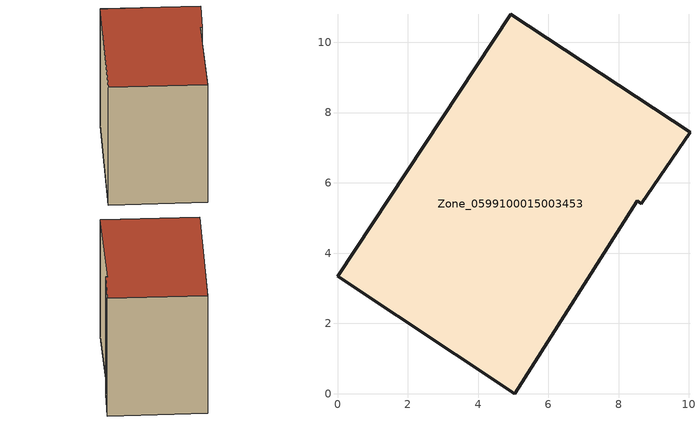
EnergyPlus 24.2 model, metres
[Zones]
Zone_0599100015003453
 floor ground (C_G): 0,3.34 4.93,10.8 10.03,7.44 8.65,5.41 8.54,5.48 5.05,0 z0.88
 wall outside (C_F): 8.65,5.41 10.03,7.44 4.93,10.8 0,3.34 5.05,0 8.54,5.48 8.65,5.41 z0.88:9.33
 roof outside (C_R): 5.05,0 8.54,5.48 8.65,5.41 10.03,7.44 4.93,10.8 0,3.34 z9.33
[BUILDING]
Pand.0599100015003453: North Axis=0; Terrain=City; Loads Convergence Tolerance Value=0.04; Temperature Convergence Tolerance Value=0.4; Solar Distribution=FullExterior; Maximum Number of Warmup Days=25; Minimum Number of Warmup Days=1
[Site:Location]
Rotterdam.The.Hague.AP_ZH_NLD Design_Conditions: Latitude=51.96; Longitude=4.45; Time Zone=1; Elevation=-4.5
[SITE:GROUNDTEMPERATURE:BUILDINGSURFACE]
18, 18, 18, 18, 18, 18, 18, 18, 18, 18, 18, 18
[MATERIAL] Thermal Absorptance=0.9; Solar Absorptance=0.7; Visible Absorptance=0.7
Name | Roughness | Thickness | Conductivity | Density | Specific Heat
G.TI.1975-1991 | MediumSmooth | 0.15 | 0.288461 | 540 | 1210
F.TI.1975-1991 | Rough | 0.3 | 0.230769 | 1920 | 840
R.TI.1975-1991 | MediumRough | 0.2 | 0.153846 | 1500 | 1000
[CONSTRUCTION]
C_G: G.TI.1975-1991
C_F: F.TI.1975-1991
C_R: R.TI.1975-1991
[ZONE]
Zone_0599100015003453: Type=1; Multiplier=1; Ceiling Height=Autocalculate; Volume=Autocalculate; Floor Area=autocalculate; Part of Total Floor Area=Yes
[ZONEINFILTRATION:DESIGNFLOWRATE]
Infil_Zone_0599100015003453: Zone or ZoneList or Space or SpaceList=Zone_0599100015003453; Schedule=AlwaysOn; Design Flow Rate Calculation Method=Flow/Area; Flow Rate per Floor Area=0.003; Constant Term Coefficient=1; Temperature Term Coefficient=0; Velocity Term Coefficient=0; Velocity Squared Term Coefficient=0
[HVACTEMPLATE:ZONE:IDEALLOADSAIRSYSTEM]
Zone_0599100015003453: Maximum Heating Supply Air Temperature=50; Minimum Cooling Supply Air Temperature=13; Maximum Heating Supply Air Humidity Ratio=0.0156; Minimum Cooling Supply Air Humidity Ratio=0.0077; Heating Limit=NoLimit; Cooling Limit=NoLimit; Dehumidification Control Type=ConstantSensibleHeatRatio; Cooling Sensible Heat Ratio=0.7; Dehumidification Setpoint=60; Humidification Control Type=None; Humidification Setpoint=30; Outdoor Air Method=None; Outdoor Air Flow Rate per Person=0.00944; Outdoor Air Flow Rate per Zone Floor Area=0; Outdoor Air Flow Rate per Zone=0; Demand Controlled Ventilation Type=None; Outdoor Air Economizer Type=NoEconomizer; Heat Recovery Type=None; Sensible Heat Recovery Effectiveness=0.7; Latent Heat Recovery Effectiveness=0.65
[ZONECONTROL:THERMOSTAT]
ThermostatControl_Zone_0599100015003453: Zone or ZoneList=Zone_0599100015003453; Control Type Schedule=DualSetpointControlType; Control 1=Thermostat_Zone_0599100015003453; Temperature Difference Between Cutout And Setpoint=0
[THERMOSTATSETPOINT:DUALSETPOINT]
Thermostat_Zone_0599100015003453: Heating Setpoint Temperature Schedule=HeatingSetpoint_Zone_0599100015003453; Cooling Setpoint Temperature Schedule=CoolingSetpoint_Zone_0599100015003453
[SCHEDULE:COMPACT]
HeatingSetpoint_Zone_0599100015003453: Through: 12/31, For: AllDays, Until: 24:00, 21
CoolingSetpoint_Zone_0599100015003453: Through: 12/31, For: AllDays, Until: 24:00, 24
DualSetpointControlType: Through: 12/31, For: AllDays, Until: 24:00, 4
AlwaysOn: Through: 12/31, For: AllDays, Until: 24:00, 1
